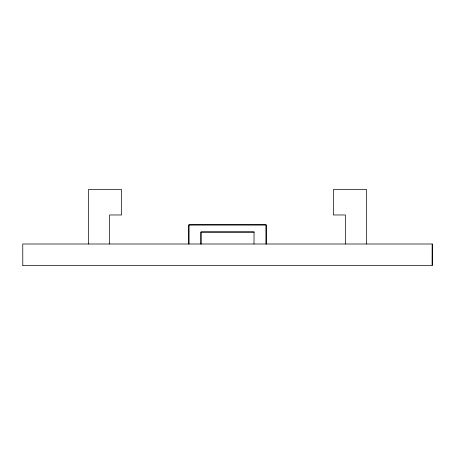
<?xml version="1.0" encoding="UTF-8"?>
<svg xmlns="http://www.w3.org/2000/svg" width="455" height="455" viewBox="0 0 455 455"><rect width="100%" height="100%" fill="white"/><g stroke="black" fill="none" stroke-linecap="round" stroke-linejoin="round"><path stroke-width="0.68" d="M432.21 265.43L432.233 243.999L22.75 243.999L22.807 265.43M432.25 243.999L432.222 265.43L22.756 265.43M254.009 232.169L200.792 232.169L200.792 243.999M366.605 243.999L366.605 189.57L333.339 189.57L333.339 214.97L345.436 214.97L345.436 243.999M266.158 243.999L266.158 224.719L189.035 224.719L189.035 243.999M266.107 243.999L266.107 225.026L188.694 225.026L188.694 243.999M254.009 243.999L254.061 231.862L201.133 231.862L201.133 243.999M109.558 243.999L109.558 214.97L121.656 214.97L121.656 189.57L88.395 189.57L88.395 243.999"/></g></svg>
